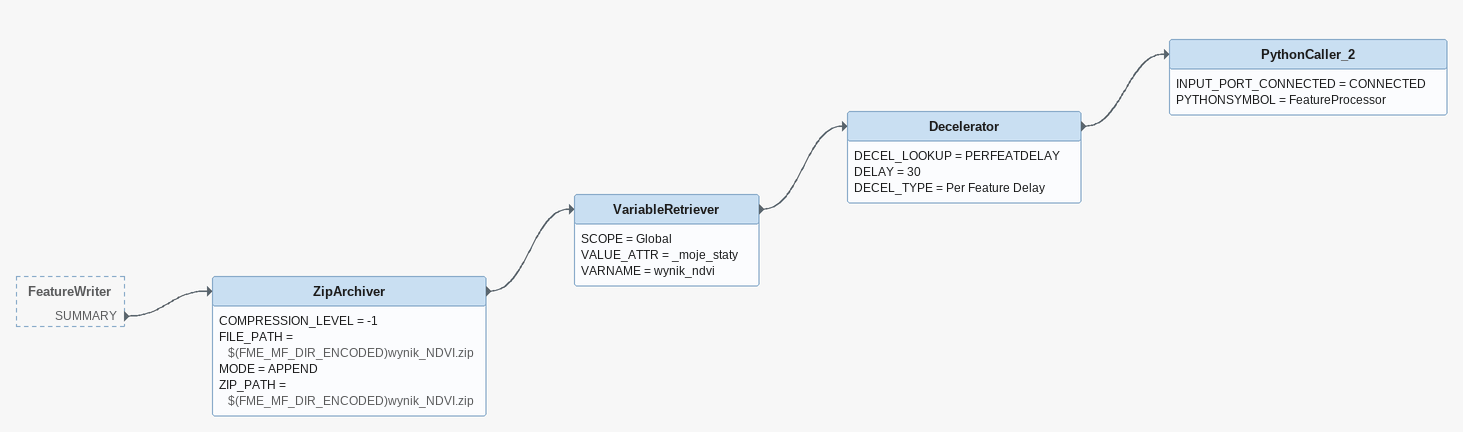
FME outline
FeatureWriter [outside]
    SUMMARY -> ZipArchiver
ZipArchiver
    COMPRESSION_LEVEL = -1
    FILE_PATH = $(FME_MF_DIR_ENCODED)wynik_NDVI.zip
    MODE = APPEND
    ZIP_PATH = $(FME_MF_DIR_ENCODED)wynik_NDVI.zip
    -> VariableRetriever
VariableRetriever
    SCOPE = Global
    VALUE_ATTR = _moje_staty
    VARNAME = wynik_ndvi
    -> Decelerator
Decelerator
    DECEL_LOOKUP = PERFEATDELAY
    DELAY = 30
    DECEL_TYPE = Per Feature Delay
    -> PythonCaller_2
PythonCaller_2
    INPUT_PORT_CONNECTED = CONNECTED
    PYTHONSYMBOL = FeatureProcessor
